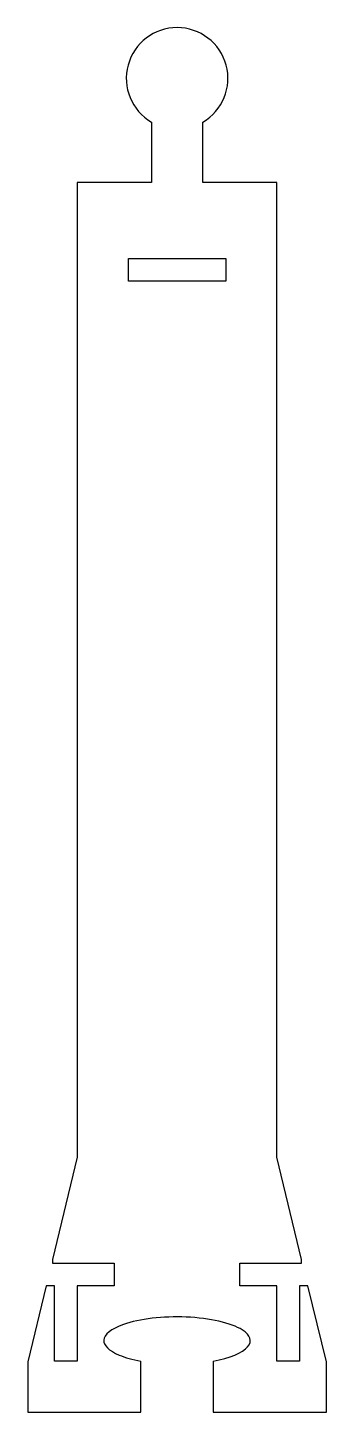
# Model space of a CAD drawing. Header units: millimetres. Extents: x -12 to 12, y -56 to 56.
import ezdxf

# ---------------------------------------------------------------- set-up
doc = ezdxf.new("R2010")
doc.units = ezdxf.units.MM
doc.layers.get('0').update_dxf_attribs({"linetype": 'CONTINUOUS'})

msp = doc.modelspace()

# ---------------------------------------------------------------- linework, layer by layer
for p, q in [((-2.06, 48.41), (-2.06, 43.53)), ((2.09, 43.53), (2.09, 48.41)), ((-8.07, 43.53), (-8.07, -35.41)), ((-2.06, 43.53), (-8.07, 43.53)), ((8.08, 43.53), (2.09, 43.53)), ((8.08, -35.41), (8.08, 43.53)), ((-3.91, 35.53), (-3.91, 37.38)), ((-3.91, 37.38), (3.94, 37.38)), ((3.94, 37.38), (3.94, 35.53)), ((3.94, 35.53), (-3.91, 35.53)), ((-8.07, -35.41), (-10.07, -43.69)), ((10.08, -43.69), (8.08, -35.41)), ((-10.07, -43.69), (-10.07, -43.98)), ((10.08, -43.98), (10.08, -43.69)), ((-10.07, -43.98), (-5.08, -43.98)), ((-5.08, -43.98), (-5.08, -45.83)), ((5.08, -43.98), (10.08, -43.98)), ((5.08, -45.83), (5.08, -43.98)), ((-10.59, -45.83), (-12.07, -51.98)), ((-9.92, -45.83), (-10.59, -45.83)), ((-9.92, -51.91), (-9.92, -45.83)), ((-8.07, -45.83), (-8.07, -51.91)), ((-5.08, -45.83), (-8.07, -45.83)), ((8.08, -45.83), (5.08, -45.83)), ((8.08, -51.91), (8.08, -45.83)), ((9.92, -45.83), (9.92, -51.91)), ((10.59, -45.83), (9.92, -45.83)), ((12.08, -51.98), (10.59, -45.83)), ((-12.07, -51.98), (-12.07, -56.06)), ((-8.07, -51.91), (-9.92, -51.91)), ((-2.93, -56.06), (-2.93, -51.93)), ((2.92, -51.93), (2.92, -56.06)), ((9.92, -51.91), (8.08, -51.91)), ((12.08, -56.06), (12.08, -51.98)), ((-12.07, -56.06), (-2.93, -56.06)), ((2.92, -56.06), (12.08, -56.06))]:
    msp.add_line(p, q)
msp.add_arc((0.01, 51.96), 4.11, -59.6459, 239.6459)
msp.add_open_spline([(2.92, -51.93), (4.27, -51.67), (5.3, -51.23), (5.71, -50.76), (6.11, -50.3), (5.97, -49.83), (5.27, -49.39), (4.4, -48.84), (2.65, -48.43), (0.74, -48.35), (-1.11, -48.27), (-3.06, -48.5), (-4.33, -48.95), (-5.34, -49.31), (-5.9, -49.78), (-5.92, -50.22), (-5.95, -50.63), (-5.52, -51.07), (-4.67, -51.43), (-4.2, -51.63), (-3.6, -51.8), (-2.93, -51.93)], degree=3, knots=[2.082658, 2.082658, 2.082658, 2.082658, 2.860603, 2.860603, 2.860603, 3.624006, 3.624006, 3.624006, 4.588251, 4.588251, 4.588251, 5.525089, 5.525089, 5.525089, 6.263553, 6.263553, 6.263553, 6.953176, 6.953176, 6.953176, 7.34212, 7.34212, 7.34212, 7.34212])

doc.saveas('drawing.dxf')
